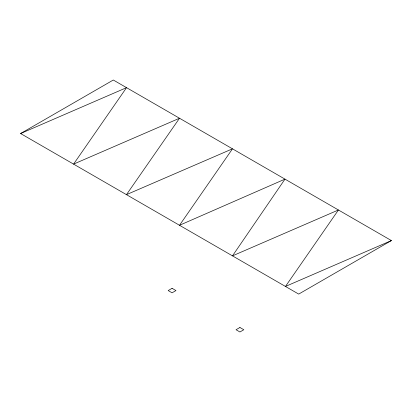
<?xml version="1.0" encoding="UTF-8"?>
<svg xmlns="http://www.w3.org/2000/svg" width="412" height="412" viewBox="0 0 412 412"><rect width="100%" height="100%" fill="white"/><g stroke="black" fill="none" stroke-linecap="round" stroke-linejoin="round"><path stroke-width="0.62" d="M20.6 133.534L113.3 80.016L391.4 240.572L298.7 294.091L20.6 133.534L126.541 87.658L73.573 164.115L179.514 118.244L126.463 194.655L232.486 148.825L179.514 225.282L284.98 179.132L232.486 255.862L338.427 209.991L285.459 286.448L391.4 240.572M172.072 288.312L168.178 290.563L172.072 292.808L175.965 290.563L172.072 288.312M239.928 327.488L236.035 329.739L239.928 331.984L243.822 329.739L239.928 327.488"/></g></svg>
